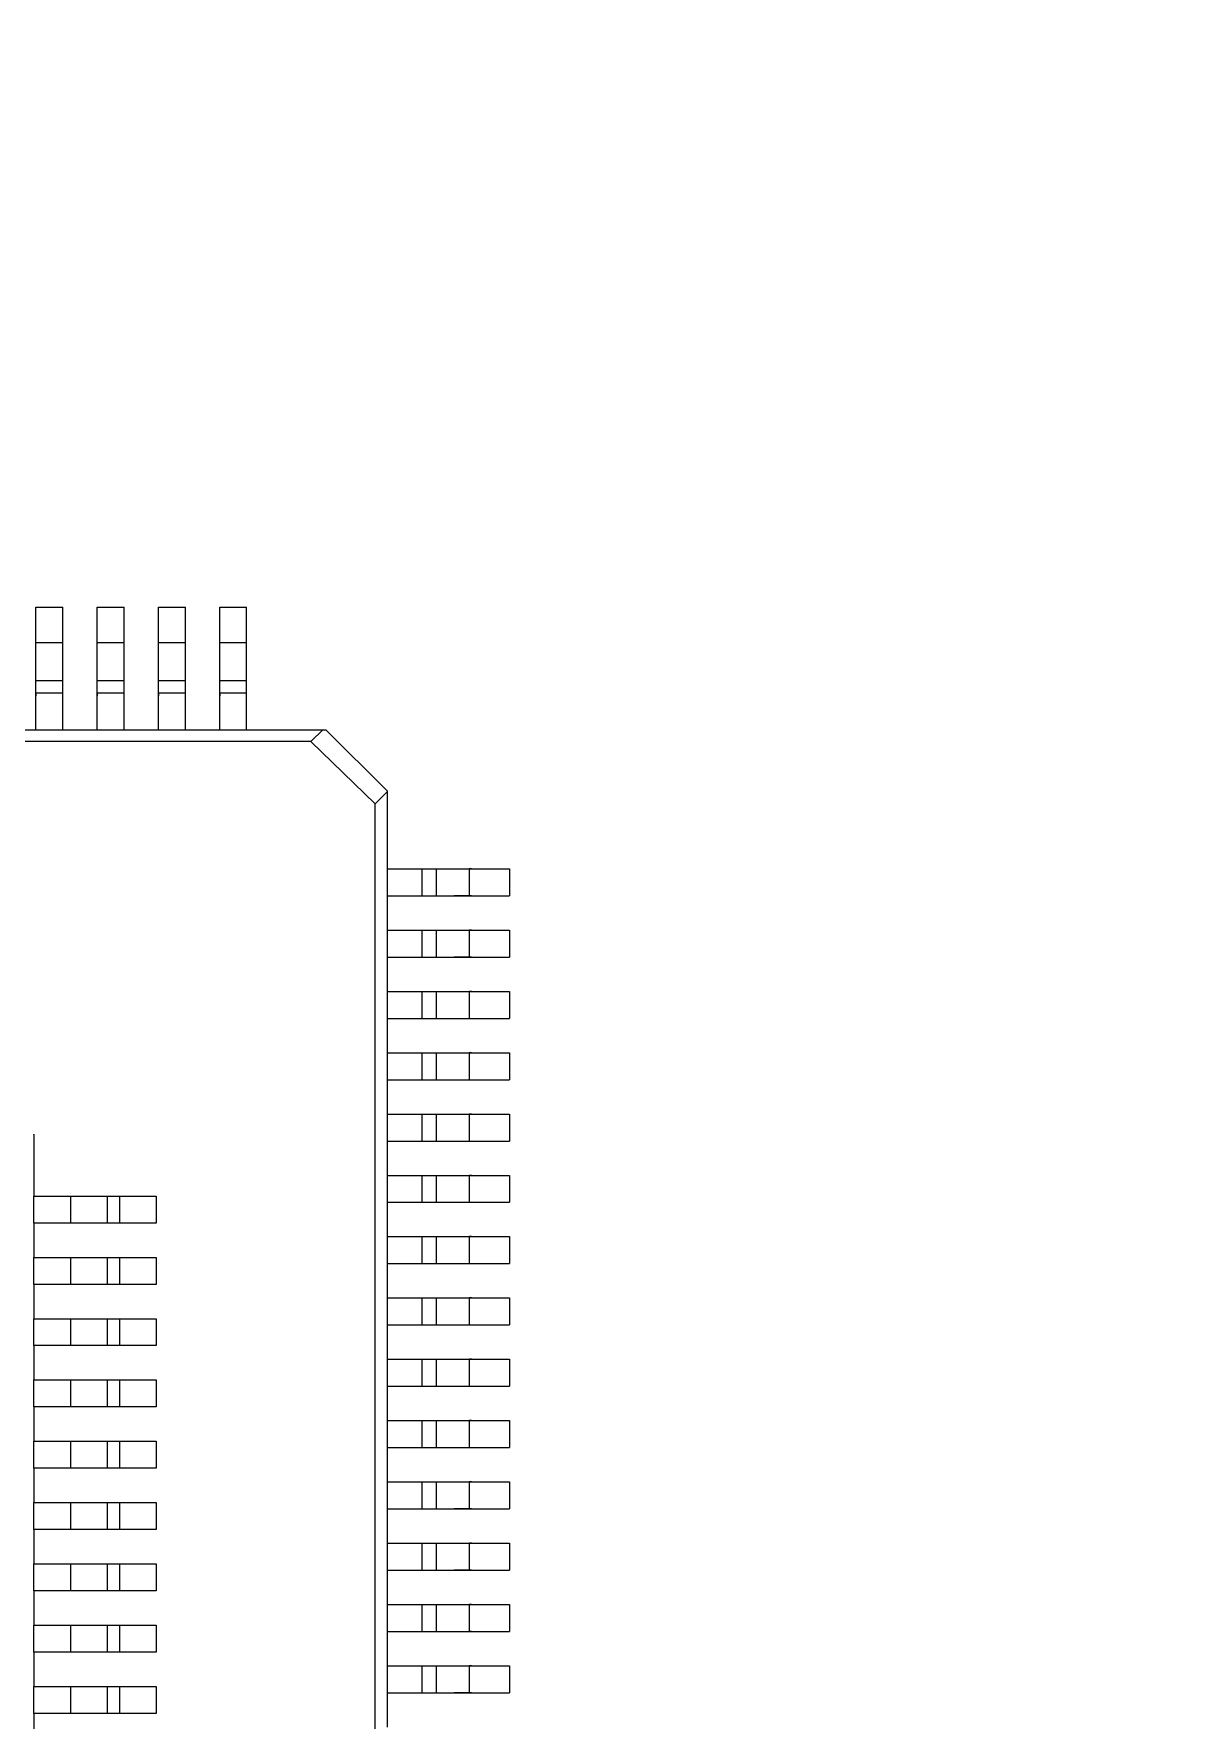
# Model space of a CAD drawing. Extents: x -54 to 54, y -54 to 54.
# Drawn here: x -21.27 to -11.79, y 7.07 to 20.83 of the extents above; entities that cross this region are included whole.
import ezdxf

# ---------------------------------------------------------------- set-up
doc = ezdxf.new("R2010")
doc.units = 0
doc.layers.get('0').update_dxf_attribs({"linetype": 'continuous'})

# ---------------------------------------------------------------- blocks, each defined once
blk = doc.blocks.new('PART__FEATURE102')
at = {"color": 0}
for p, q in [((-21.265, 11.848), (-21.265, 11.345)), ((-21.265, 11.345), (-20.965, 11.345)), ((-21.265, 11.125), (-21.265, 11.345)), ((-20.965, 11.345), (-20.965, 11.125)), ((-20.665, 11.345), (-20.665, 11.125)), ((-20.665, 11.345), (-20.665, 11.125)), ((-20.565, 11.345), (-20.265, 11.345)), ((-20.565, 11.345), (-20.565, 11.125)), ((-20.265, 11.345), (-20.265, 11.125)), ((-20.965, 11.125), (-21.265, 11.125)), ((-21.265, 11.125), (-21.265, 10.845)), ((-20.265, 11.125), (-20.565, 11.125)), ((-21.265, 10.845), (-20.965, 10.845)), ((-21.265, 10.625), (-21.265, 10.845)), ((-20.965, 10.845), (-20.965, 10.625)), ((-20.665, 10.845), (-20.665, 10.625)), ((-20.665, 10.845), (-20.665, 10.625)), ((-20.565, 10.845), (-20.265, 10.845)), ((-20.565, 10.845), (-20.565, 10.625)), ((-20.265, 10.845), (-20.265, 10.625)), ((-20.965, 10.625), (-21.265, 10.625)), ((-21.265, 10.625), (-21.265, 10.345)), ((-20.265, 10.625), (-20.565, 10.625)), ((-21.265, 10.345), (-20.965, 10.345)), ((-21.265, 10.125), (-21.265, 10.345)), ((-20.965, 10.345), (-20.965, 10.125)), ((-20.665, 10.345), (-20.665, 10.125)), ((-20.665, 10.345), (-20.665, 10.125)), ((-20.565, 10.345), (-20.265, 10.345)), ((-20.565, 10.345), (-20.565, 10.125)), ((-20.265, 10.345), (-20.265, 10.125)), ((-20.965, 10.125), (-21.265, 10.125)), ((-21.265, 10.125), (-21.265, 9.845)), ((-20.265, 10.125), (-20.565, 10.125)), ((-21.265, 9.845), (-20.965, 9.845)), ((-21.265, 9.625), (-21.265, 9.845)), ((-20.965, 9.845), (-20.965, 9.625)), ((-20.665, 9.845), (-20.665, 9.625)), ((-20.665, 9.845), (-20.665, 9.625)), ((-20.565, 9.845), (-20.265, 9.845)), ((-20.565, 9.845), (-20.565, 9.625)), ((-20.265, 9.845), (-20.265, 9.625)), ((-20.965, 9.625), (-21.265, 9.625)), ((-21.265, 9.625), (-21.265, 9.345)), ((-20.265, 9.625), (-20.565, 9.625)), ((-21.265, 9.345), (-20.965, 9.345)), ((-21.265, 9.125), (-21.265, 9.345)), ((-20.965, 9.345), (-20.965, 9.125)), ((-20.665, 9.345), (-20.665, 9.125)), ((-20.565, 9.345), (-20.265, 9.345)), ((-20.565, 9.345), (-20.565, 9.125)), ((-20.265, 9.345), (-20.265, 9.125)), ((-20.965, 9.125), (-21.265, 9.125)), ((-21.265, 9.125), (-21.265, 8.845)), ((-20.265, 9.125), (-20.565, 9.125)), ((-21.265, 8.845), (-20.965, 8.845)), ((-21.265, 8.625), (-21.265, 8.845)), ((-20.965, 8.845), (-20.965, 8.625)), ((-20.665, 8.845), (-20.665, 8.625)), ((-20.565, 8.845), (-20.265, 8.845)), ((-20.565, 8.845), (-20.565, 8.625)), ((-20.265, 8.845), (-20.265, 8.625)), ((-20.965, 8.625), (-21.265, 8.625)), ((-21.265, 8.625), (-21.265, 8.345)), ((-20.265, 8.625), (-20.565, 8.625)), ((-21.265, 8.345), (-20.965, 8.345)), ((-21.265, 8.125), (-21.265, 8.345)), ((-20.965, 8.345), (-20.965, 8.125)), ((-20.665, 8.345), (-20.665, 8.125)), ((-20.565, 8.345), (-20.265, 8.345)), ((-20.565, 8.345), (-20.565, 8.125)), ((-20.265, 8.345), (-20.265, 8.125)), ((-20.965, 8.125), (-21.265, 8.125)), ((-21.265, 8.125), (-21.265, 7.845)), ((-20.265, 8.125), (-20.565, 8.125)), ((-21.265, 7.845), (-20.965, 7.845)), ((-21.265, 7.625), (-21.265, 7.845)), ((-20.965, 7.845), (-20.965, 7.625)), ((-20.665, 7.845), (-20.665, 7.625)), ((-20.565, 7.845), (-20.265, 7.845)), ((-20.565, 7.845), (-20.565, 7.625)), ((-20.265, 7.845), (-20.265, 7.625)), ((-20.965, 7.625), (-21.265, 7.625)), ((-21.265, 7.625), (-21.265, 7.345)), ((-20.265, 7.625), (-20.565, 7.625)), ((-21.265, 7.345), (-20.965, 7.345)), ((-21.265, 7.125), (-21.265, 7.345)), ((-20.965, 7.345), (-20.965, 7.125)), ((-20.665, 7.345), (-20.665, 7.125)), ((-20.665, 7.345), (-20.665, 7.125)), ((-20.565, 7.345), (-20.265, 7.345)), ((-20.565, 7.345), (-20.565, 7.125)), ((-20.265, 7.345), (-20.265, 7.125)), ((-20.965, 7.125), (-21.265, 7.125)), ((-21.265, 7.125), (-21.265, 6.845)), ((-20.265, 7.125), (-20.565, 7.125))]:
    blk.add_line(p, q, dxfattribs=at)
for points in [[(-21.265, 11.848), (-21.265, 11.849)], [(-20.965, 11.345), (-20.915, 11.345), (-20.865, 11.345), (-20.815, 11.345), (-20.765, 11.345), (-20.715, 11.345), (-20.665, 11.345)], [(-20.665, 11.345), (-20.615, 11.345), (-20.565, 11.345)], [(-20.665, 11.125), (-20.715, 11.125), (-20.765, 11.125), (-20.815, 11.125), (-20.865, 11.125), (-20.915, 11.125), (-20.965, 11.125)], [(-20.565, 11.125), (-20.615, 11.125), (-20.665, 11.125)], [(-20.965, 10.845), (-20.915, 10.845), (-20.865, 10.845), (-20.815, 10.845), (-20.765, 10.845), (-20.715, 10.845), (-20.665, 10.845)], [(-20.665, 10.845), (-20.615, 10.845), (-20.565, 10.845)], [(-20.665, 10.625), (-20.715, 10.625), (-20.765, 10.625), (-20.815, 10.625), (-20.865, 10.625), (-20.915, 10.625), (-20.965, 10.625)], [(-20.565, 10.625), (-20.615, 10.625), (-20.665, 10.625)], [(-20.965, 10.345), (-20.915, 10.345), (-20.865, 10.345), (-20.815, 10.345), (-20.765, 10.345), (-20.715, 10.345), (-20.665, 10.345)], [(-20.665, 10.345), (-20.615, 10.345), (-20.565, 10.345)], [(-20.665, 10.125), (-20.715, 10.125), (-20.765, 10.125), (-20.815, 10.125), (-20.865, 10.125), (-20.915, 10.125), (-20.965, 10.125)], [(-20.565, 10.125), (-20.615, 10.125), (-20.665, 10.125)], [(-20.965, 9.845), (-20.915, 9.845), (-20.865, 9.845), (-20.815, 9.845), (-20.765, 9.845), (-20.715, 9.845), (-20.665, 9.845)], [(-20.665, 9.845), (-20.615, 9.845), (-20.565, 9.845)], [(-20.665, 9.625), (-20.715, 9.625), (-20.765, 9.625), (-20.815, 9.625), (-20.865, 9.625), (-20.915, 9.625), (-20.965, 9.625)], [(-20.565, 9.625), (-20.615, 9.625), (-20.665, 9.625)], [(-20.965, 9.345), (-20.915, 9.345), (-20.865, 9.345), (-20.815, 9.345), (-20.765, 9.345), (-20.715, 9.345), (-20.665, 9.345)], [(-20.665, 9.345), (-20.615, 9.345), (-20.565, 9.345)], [(-20.665, 9.125), (-20.715, 9.125), (-20.765, 9.125), (-20.815, 9.125), (-20.865, 9.125), (-20.915, 9.125), (-20.965, 9.125)], [(-20.565, 9.125), (-20.615, 9.125), (-20.665, 9.125)], [(-20.965, 8.845), (-20.915, 8.845), (-20.865, 8.845), (-20.815, 8.845), (-20.765, 8.845), (-20.715, 8.845), (-20.665, 8.845)], [(-20.665, 8.845), (-20.615, 8.845), (-20.565, 8.845)], [(-20.665, 8.625), (-20.715, 8.625), (-20.765, 8.625), (-20.815, 8.625), (-20.865, 8.625), (-20.915, 8.625), (-20.965, 8.625)], [(-20.565, 8.625), (-20.615, 8.625), (-20.665, 8.625)], [(-20.965, 8.345), (-20.915, 8.345), (-20.865, 8.345), (-20.815, 8.345), (-20.765, 8.345), (-20.715, 8.345), (-20.665, 8.345)], [(-20.665, 8.345), (-20.615, 8.345), (-20.565, 8.345)], [(-20.665, 8.125), (-20.715, 8.125), (-20.765, 8.125), (-20.815, 8.125), (-20.865, 8.125), (-20.915, 8.125), (-20.965, 8.125)], [(-20.565, 8.125), (-20.615, 8.125), (-20.665, 8.125)], [(-20.965, 7.845), (-20.915, 7.845), (-20.865, 7.845), (-20.815, 7.845), (-20.765, 7.845), (-20.715, 7.845), (-20.665, 7.845)], [(-20.665, 7.845), (-20.615, 7.845), (-20.565, 7.845)], [(-20.665, 7.625), (-20.715, 7.625), (-20.765, 7.625), (-20.815, 7.625), (-20.865, 7.625), (-20.915, 7.625), (-20.965, 7.625)], [(-20.565, 7.625), (-20.615, 7.625), (-20.665, 7.625)], [(-20.965, 7.345), (-20.915, 7.345), (-20.865, 7.345), (-20.815, 7.345), (-20.765, 7.345), (-20.715, 7.345), (-20.665, 7.345)], [(-20.665, 7.345), (-20.615, 7.345), (-20.565, 7.345)], [(-20.665, 7.125), (-20.715, 7.125), (-20.765, 7.125), (-20.815, 7.125), (-20.865, 7.125), (-20.915, 7.125), (-20.965, 7.125)], [(-20.565, 7.125), (-20.615, 7.125), (-20.665, 7.125)]]:
    blk.add_lwpolyline(points, dxfattribs=at)
blk = doc.blocks.new('PART__FEATURE015')
at = {"color": 0}
for p, q in [((-21.248, 16.149), (-21.028, 16.149)), ((-21.248, 15.859), (-21.248, 16.149)), ((-21.028, 15.859), (-21.028, 16.149)), ((-20.748, 16.149), (-20.528, 16.149)), ((-20.748, 15.859), (-20.748, 16.149)), ((-20.528, 15.859), (-20.528, 16.149)), ((-20.248, 16.149), (-20.028, 16.149)), ((-20.248, 15.859), (-20.248, 16.149)), ((-20.028, 15.859), (-20.028, 16.149)), ((-19.748, 16.149), (-19.528, 16.149)), ((-19.748, 15.859), (-19.748, 16.149)), ((-19.528, 15.859), (-19.528, 16.149)), ((-21.248, 15.859), (-21.028, 15.859)), ((-20.748, 15.859), (-20.528, 15.859)), ((-20.248, 15.859), (-20.028, 15.859)), ((-19.748, 15.859), (-19.528, 15.859)), ((-21.248, 15.549), (-21.028, 15.549)), ((-20.748, 15.549), (-20.528, 15.549)), ((-20.248, 15.549), (-20.028, 15.549)), ((-19.748, 15.549), (-19.528, 15.549)), ((-21.248, 15.449), (-21.028, 15.449)), ((-21.248, 15.149), (-21.248, 15.449)), ((-21.028, 15.149), (-21.028, 15.449)), ((-20.748, 15.449), (-20.528, 15.449)), ((-20.748, 15.149), (-20.748, 15.449)), ((-20.528, 15.149), (-20.528, 15.449)), ((-20.248, 15.449), (-20.028, 15.449)), ((-20.248, 15.149), (-20.248, 15.449)), ((-20.028, 15.149), (-20.028, 15.449)), ((-19.748, 15.449), (-19.528, 15.449)), ((-19.748, 15.149), (-19.748, 15.449)), ((-19.528, 15.149), (-19.528, 15.449)), ((-21.528, 15.149), (-21.248, 15.149)), ((-21.248, 15.149), (-21.028, 15.149)), ((-21.028, 15.149), (-20.748, 15.149)), ((-20.748, 15.149), (-20.528, 15.149)), ((-20.528, 15.149), (-20.248, 15.149)), ((-20.248, 15.149), (-20.028, 15.149)), ((-20.028, 15.149), (-19.748, 15.149)), ((-19.748, 15.149), (-19.528, 15.149)), ((-19.528, 15.149), (-18.907, 15.149)), ((-19.004, 15.052), (-18.907, 15.149)), ((-18.907, 15.149), (-18.883, 15.149)), ((-18.383, 14.649), (-18.883, 15.149)), ((-19.004, 15.052), (-37.779, 15.052)), ((-18.48, 14.545), (-19.004, 15.052)), ((-18.383, 14.642), (-18.48, 14.545)), ((-18.383, 14.649), (-18.383, 14.642)), ((-18.383, 14.642), (-18.383, 14.014)), ((-18.48, -4.231), (-18.48, 14.545)), ((-18.383, 14.014), (-18.383, 13.794)), ((-18.383, 14.014), (-18.098, 14.014)), ((-18.098, 14.014), (-18.098, 13.794)), ((-17.983, 14.014), (-17.983, 13.794)), ((-17.983, 14.014), (-17.983, 13.794)), ((-17.712, 14.014), (-17.712, 13.794)), ((-17.712, 14.014), (-17.383, 14.014)), ((-17.383, 14.014), (-17.383, 13.794)), ((-18.383, 13.794), (-18.383, 13.514)), ((-18.383, 13.794), (-18.098, 13.794)), ((-17.712, 13.794), (-17.383, 13.794)), ((-18.383, 13.514), (-18.383, 13.294)), ((-18.383, 13.514), (-18.098, 13.514)), ((-18.098, 13.514), (-18.098, 13.294)), ((-17.983, 13.514), (-17.983, 13.294)), ((-17.983, 13.514), (-17.983, 13.294)), ((-17.712, 13.514), (-17.712, 13.294)), ((-17.712, 13.514), (-17.383, 13.514)), ((-17.383, 13.514), (-17.383, 13.294)), ((-18.383, 13.294), (-18.383, 13.014)), ((-18.383, 13.294), (-18.098, 13.294)), ((-17.712, 13.294), (-17.383, 13.294)), ((-18.383, 13.014), (-18.383, 12.794)), ((-18.383, 13.014), (-18.098, 13.014)), ((-18.098, 13.014), (-18.098, 12.794)), ((-17.983, 13.014), (-17.983, 12.794)), ((-17.983, 13.014), (-17.983, 12.794)), ((-17.712, 13.014), (-17.712, 12.794)), ((-17.712, 13.014), (-17.383, 13.014)), ((-17.383, 13.014), (-17.383, 12.794)), ((-18.383, 12.794), (-18.383, 12.514)), ((-18.383, 12.794), (-18.098, 12.794)), ((-17.712, 12.794), (-17.383, 12.794)), ((-18.383, 12.514), (-18.383, 12.294)), ((-18.383, 12.514), (-18.098, 12.514)), ((-18.098, 12.514), (-18.098, 12.294)), ((-17.983, 12.514), (-17.983, 12.294)), ((-17.983, 12.514), (-17.983, 12.294)), ((-17.712, 12.514), (-17.712, 12.294)), ((-17.712, 12.514), (-17.383, 12.514)), ((-17.383, 12.514), (-17.383, 12.294)), ((-18.383, 12.294), (-18.383, 12.014)), ((-18.383, 12.294), (-18.098, 12.294)), ((-17.712, 12.294), (-17.383, 12.294)), ((-18.383, 12.014), (-18.383, 11.794)), ((-18.383, 12.014), (-18.098, 12.014)), ((-18.098, 12.014), (-18.098, 11.794)), ((-17.983, 12.014), (-17.983, 11.794)), ((-17.983, 12.014), (-17.983, 11.794)), ((-17.712, 12.014), (-17.712, 11.794)), ((-17.712, 12.014), (-17.383, 12.014)), ((-17.383, 12.014), (-17.383, 11.794)), ((-18.383, 11.794), (-18.383, 11.514)), ((-18.383, 11.794), (-18.098, 11.794)), ((-17.712, 11.794), (-17.383, 11.794)), ((-18.383, 11.514), (-18.383, 11.294)), ((-18.383, 11.514), (-18.098, 11.514)), ((-18.098, 11.514), (-18.098, 11.294)), ((-17.983, 11.514), (-17.983, 11.294)), ((-17.983, 11.514), (-17.983, 11.294)), ((-17.712, 11.514), (-17.712, 11.294)), ((-17.712, 11.514), (-17.383, 11.514)), ((-17.383, 11.514), (-17.383, 11.294)), ((-18.383, 11.294), (-18.383, 11.014)), ((-18.383, 11.294), (-18.098, 11.294)), ((-17.712, 11.294), (-17.383, 11.294)), ((-18.383, 11.014), (-18.383, 10.794)), ((-18.383, 11.014), (-18.098, 11.014)), ((-18.098, 11.014), (-18.098, 10.794)), ((-17.983, 11.014), (-17.983, 10.794)), ((-17.983, 11.014), (-17.983, 10.794)), ((-17.712, 11.014), (-17.712, 10.794)), ((-17.712, 11.014), (-17.383, 11.014)), ((-17.383, 11.014), (-17.383, 10.794)), ((-18.383, 10.794), (-18.383, 10.514)), ((-18.383, 10.794), (-18.098, 10.794)), ((-17.712, 10.794), (-17.383, 10.794)), ((-18.383, 10.514), (-18.383, 10.294)), ((-18.383, 10.514), (-18.098, 10.514)), ((-18.098, 10.514), (-18.098, 10.294)), ((-17.983, 10.514), (-17.983, 10.294)), ((-17.983, 10.514), (-17.983, 10.294)), ((-17.712, 10.514), (-17.712, 10.294)), ((-17.712, 10.514), (-17.383, 10.514)), ((-17.383, 10.514), (-17.383, 10.294)), ((-18.383, 10.294), (-18.383, 10.014)), ((-18.383, 10.294), (-18.098, 10.294)), ((-17.712, 10.294), (-17.383, 10.294)), ((-18.383, 10.014), (-18.383, 9.794)), ((-18.383, 10.014), (-18.098, 10.014)), ((-18.098, 10.014), (-18.098, 9.794)), ((-17.983, 10.014), (-17.983, 9.794)), ((-17.983, 10.014), (-17.983, 9.794)), ((-17.712, 10.014), (-17.712, 9.794)), ((-17.712, 10.014), (-17.383, 10.014)), ((-17.383, 10.014), (-17.383, 9.794)), ((-18.383, 9.794), (-18.383, 9.514)), ((-18.383, 9.794), (-18.098, 9.794)), ((-17.712, 9.794), (-17.383, 9.794)), ((-18.383, 9.514), (-18.383, 9.294)), ((-18.383, 9.514), (-18.098, 9.514)), ((-18.098, 9.514), (-18.098, 9.294)), ((-17.983, 9.514), (-17.983, 9.294)), ((-17.983, 9.514), (-17.983, 9.294)), ((-17.712, 9.514), (-17.712, 9.294)), ((-17.712, 9.514), (-17.383, 9.514)), ((-17.383, 9.514), (-17.383, 9.294)), ((-18.383, 9.294), (-18.383, 9.014)), ((-18.383, 9.294), (-18.098, 9.294)), ((-17.712, 9.294), (-17.383, 9.294)), ((-18.383, 9.014), (-18.383, 8.794)), ((-18.383, 9.014), (-18.098, 9.014)), ((-18.098, 9.014), (-18.098, 8.794)), ((-17.983, 9.014), (-17.983, 8.794)), ((-17.983, 9.014), (-17.983, 8.794)), ((-17.712, 9.014), (-17.712, 8.794)), ((-17.712, 9.014), (-17.383, 9.014)), ((-17.383, 9.014), (-17.383, 8.794)), ((-18.383, 8.794), (-18.383, 8.514)), ((-18.383, 8.794), (-18.098, 8.794)), ((-17.712, 8.794), (-17.383, 8.794)), ((-18.383, 8.514), (-18.383, 8.294)), ((-18.383, 8.514), (-18.098, 8.514)), ((-18.098, 8.514), (-18.098, 8.294)), ((-17.983, 8.514), (-17.983, 8.294)), ((-17.983, 8.514), (-17.983, 8.294)), ((-17.712, 8.514), (-17.712, 8.294)), ((-17.712, 8.514), (-17.383, 8.514)), ((-17.383, 8.514), (-17.383, 8.294)), ((-18.383, 8.294), (-18.383, 8.014)), ((-18.383, 8.294), (-18.098, 8.294)), ((-17.712, 8.294), (-17.383, 8.294)), ((-18.383, 8.014), (-18.383, 7.794)), ((-18.383, 8.014), (-18.098, 8.014)), ((-18.098, 8.014), (-18.098, 7.794)), ((-17.983, 8.014), (-17.983, 7.794)), ((-17.983, 8.014), (-17.983, 7.794)), ((-17.712, 8.014), (-17.712, 7.794)), ((-17.712, 8.014), (-17.383, 8.014)), ((-17.383, 8.014), (-17.383, 7.794)), ((-18.383, 7.794), (-18.383, 7.514)), ((-18.383, 7.794), (-18.098, 7.794)), ((-17.712, 7.794), (-17.383, 7.794)), ((-18.383, 7.514), (-18.383, 7.294)), ((-18.383, 7.514), (-18.098, 7.514)), ((-18.098, 7.514), (-18.098, 7.294)), ((-17.983, 7.514), (-17.983, 7.294)), ((-17.983, 7.514), (-17.983, 7.294)), ((-17.712, 7.514), (-17.712, 7.294)), ((-17.712, 7.514), (-17.383, 7.514)), ((-17.383, 7.514), (-17.383, 7.294)), ((-18.383, 7.294), (-18.383, 7.014)), ((-18.383, 7.294), (-18.098, 7.294)), ((-17.712, 7.294), (-17.383, 7.294))]:
    blk.add_line(p, q, dxfattribs=at)
for points in [[(-21.248, 15.549), (-21.248, 15.599), (-21.248, 15.649), (-21.248, 15.699), (-21.248, 15.749), (-21.248, 15.799), (-21.248, 15.849), (-21.248, 15.859)], [(-21.028, 15.549), (-21.028, 15.599), (-21.028, 15.649), (-21.028, 15.699), (-21.028, 15.749), (-21.028, 15.799), (-21.028, 15.849), (-21.028, 15.859)], [(-20.748, 15.549), (-20.748, 15.599), (-20.748, 15.649), (-20.748, 15.699), (-20.748, 15.749), (-20.748, 15.799), (-20.748, 15.849), (-20.748, 15.859)], [(-20.528, 15.549), (-20.528, 15.599), (-20.528, 15.649), (-20.528, 15.699), (-20.528, 15.749), (-20.528, 15.799), (-20.528, 15.849), (-20.528, 15.859)], [(-20.248, 15.549), (-20.248, 15.599), (-20.248, 15.649), (-20.248, 15.699), (-20.248, 15.749), (-20.248, 15.799), (-20.248, 15.849), (-20.248, 15.859)], [(-20.028, 15.549), (-20.028, 15.599), (-20.028, 15.649), (-20.028, 15.699), (-20.028, 15.749), (-20.028, 15.799), (-20.028, 15.849), (-20.028, 15.859)], [(-19.748, 15.549), (-19.748, 15.599), (-19.748, 15.649), (-19.748, 15.699), (-19.748, 15.749), (-19.748, 15.799), (-19.748, 15.849), (-19.748, 15.859)], [(-19.528, 15.549), (-19.528, 15.599), (-19.528, 15.649), (-19.528, 15.699), (-19.528, 15.749), (-19.528, 15.799), (-19.528, 15.849), (-19.528, 15.859)], [(-21.248, 15.449), (-21.248, 15.499), (-21.248, 15.549)], [(-21.028, 15.449), (-21.028, 15.499), (-21.028, 15.549)], [(-20.748, 15.449), (-20.748, 15.499), (-20.748, 15.549)], [(-20.528, 15.449), (-20.528, 15.499), (-20.528, 15.549)], [(-20.248, 15.449), (-20.248, 15.499), (-20.248, 15.549)], [(-20.028, 15.449), (-20.028, 15.499), (-20.028, 15.549)], [(-19.748, 15.449), (-19.748, 15.499), (-19.748, 15.549)], [(-19.528, 15.449), (-19.528, 15.499), (-19.528, 15.549)], [(-21.248, 15.449), (-21.248, 15.426)], [(-20.748, 15.449), (-20.748, 15.426)], [(-20.248, 15.449), (-20.248, 15.426)], [(-19.748, 15.449), (-19.748, 15.426)], [(-18.098, 14.014), (-18.048, 14.014), (-17.998, 14.014), (-17.983, 14.014)], [(-17.983, 14.014), (-17.933, 14.014), (-17.883, 14.014), (-17.833, 14.014), (-17.783, 14.014), (-17.733, 14.014), (-17.712, 14.014)], [(-17.695, 14.014), (-17.712, 14.014)], [(-18.098, 13.794), (-18.048, 13.794), (-17.998, 13.794), (-17.983, 13.794)], [(-17.983, 13.794), (-17.933, 13.794), (-17.883, 13.794), (-17.833, 13.794), (-17.783, 13.794), (-17.733, 13.794), (-17.712, 13.794)], [(-17.835, 13.794), (-17.833, 13.794)], [(-17.695, 13.794), (-17.745, 13.794), (-17.795, 13.794), (-17.835, 13.794)], [(-18.098, 13.514), (-18.048, 13.514), (-17.998, 13.514), (-17.983, 13.514)], [(-17.983, 13.514), (-17.933, 13.514), (-17.883, 13.514), (-17.833, 13.514), (-17.783, 13.514), (-17.733, 13.514), (-17.712, 13.514)], [(-17.695, 13.514), (-17.712, 13.514)], [(-18.098, 13.294), (-18.048, 13.294), (-17.998, 13.294), (-17.983, 13.294)], [(-17.983, 13.294), (-17.933, 13.294), (-17.883, 13.294), (-17.833, 13.294), (-17.783, 13.294), (-17.733, 13.294), (-17.712, 13.294)], [(-17.835, 13.294), (-17.833, 13.294)], [(-17.695, 13.294), (-17.745, 13.294), (-17.795, 13.294), (-17.835, 13.294)], [(-18.098, 13.014), (-18.048, 13.014), (-17.998, 13.014), (-17.983, 13.014)], [(-17.983, 13.014), (-17.933, 13.014), (-17.883, 13.014), (-17.833, 13.014), (-17.783, 13.014), (-17.733, 13.014), (-17.712, 13.014)], [(-17.695, 13.014), (-17.712, 13.014)], [(-18.098, 12.794), (-18.048, 12.794), (-17.998, 12.794), (-17.983, 12.794)], [(-17.983, 12.794), (-17.933, 12.794), (-17.883, 12.794), (-17.833, 12.794), (-17.783, 12.794), (-17.733, 12.794), (-17.712, 12.794)], [(-18.098, 12.514), (-18.048, 12.514), (-17.998, 12.514), (-17.983, 12.514)], [(-17.983, 12.514), (-17.933, 12.514), (-17.883, 12.514), (-17.833, 12.514), (-17.783, 12.514), (-17.733, 12.514), (-17.712, 12.514)], [(-17.695, 12.514), (-17.712, 12.514)], [(-18.098, 12.294), (-18.048, 12.294), (-17.998, 12.294), (-17.983, 12.294)], [(-17.983, 12.294), (-17.933, 12.294), (-17.883, 12.294), (-17.833, 12.294), (-17.783, 12.294), (-17.733, 12.294), (-17.712, 12.294)], [(-18.098, 12.014), (-18.048, 12.014), (-17.998, 12.014), (-17.983, 12.014)], [(-17.983, 12.014), (-17.933, 12.014), (-17.883, 12.014), (-17.833, 12.014), (-17.783, 12.014), (-17.733, 12.014), (-17.712, 12.014)], [(-17.695, 12.014), (-17.712, 12.014)], [(-18.098, 11.794), (-18.048, 11.794), (-17.998, 11.794), (-17.983, 11.794)], [(-17.983, 11.794), (-17.933, 11.794), (-17.883, 11.794), (-17.833, 11.794), (-17.783, 11.794), (-17.733, 11.794), (-17.712, 11.794)], [(-18.098, 11.514), (-18.048, 11.514), (-17.998, 11.514), (-17.983, 11.514)], [(-17.983, 11.514), (-17.933, 11.514), (-17.883, 11.514), (-17.833, 11.514), (-17.783, 11.514), (-17.733, 11.514), (-17.712, 11.514)], [(-17.695, 11.514), (-17.712, 11.514)], [(-18.098, 11.294), (-18.048, 11.294), (-17.998, 11.294), (-17.983, 11.294)], [(-17.983, 11.294), (-17.933, 11.294), (-17.883, 11.294), (-17.833, 11.294), (-17.783, 11.294), (-17.733, 11.294), (-17.712, 11.294)], [(-18.098, 11.014), (-18.048, 11.014), (-17.998, 11.014), (-17.983, 11.014)], [(-17.983, 11.014), (-17.933, 11.014), (-17.883, 11.014), (-17.833, 11.014), (-17.783, 11.014), (-17.733, 11.014), (-17.712, 11.014)], [(-17.695, 11.014), (-17.712, 11.014)], [(-18.098, 10.794), (-18.048, 10.794), (-17.998, 10.794), (-17.983, 10.794)], [(-17.983, 10.794), (-17.933, 10.794), (-17.883, 10.794), (-17.833, 10.794), (-17.783, 10.794), (-17.733, 10.794), (-17.712, 10.794)], [(-18.098, 10.514), (-18.048, 10.514), (-17.998, 10.514), (-17.983, 10.514)], [(-17.983, 10.514), (-17.933, 10.514), (-17.883, 10.514), (-17.833, 10.514), (-17.783, 10.514), (-17.733, 10.514), (-17.712, 10.514)], [(-17.695, 10.514), (-17.712, 10.514)], [(-18.098, 10.294), (-18.048, 10.294), (-17.998, 10.294), (-17.983, 10.294)], [(-17.983, 10.294), (-17.933, 10.294), (-17.883, 10.294), (-17.833, 10.294), (-17.783, 10.294), (-17.733, 10.294), (-17.712, 10.294)], [(-18.098, 10.014), (-18.048, 10.014), (-17.998, 10.014), (-17.983, 10.014)], [(-17.983, 10.014), (-17.933, 10.014), (-17.883, 10.014), (-17.833, 10.014), (-17.783, 10.014), (-17.733, 10.014), (-17.712, 10.014)], [(-17.695, 10.014), (-17.712, 10.014)], [(-18.098, 9.794), (-18.048, 9.794), (-17.998, 9.794), (-17.983, 9.794)], [(-17.983, 9.794), (-17.933, 9.794), (-17.883, 9.794), (-17.833, 9.794), (-17.783, 9.794), (-17.733, 9.794), (-17.712, 9.794)], [(-18.098, 9.514), (-18.048, 9.514), (-17.998, 9.514), (-17.983, 9.514)], [(-17.983, 9.514), (-17.933, 9.514), (-17.883, 9.514), (-17.833, 9.514), (-17.783, 9.514), (-17.733, 9.514), (-17.712, 9.514)], [(-17.695, 9.514), (-17.712, 9.514)], [(-18.098, 9.294), (-18.048, 9.294), (-17.998, 9.294), (-17.983, 9.294)], [(-17.983, 9.294), (-17.933, 9.294), (-17.883, 9.294), (-17.833, 9.294), (-17.783, 9.294), (-17.733, 9.294), (-17.712, 9.294)], [(-18.098, 9.014), (-18.048, 9.014), (-17.998, 9.014), (-17.983, 9.014)], [(-17.983, 9.014), (-17.933, 9.014), (-17.883, 9.014), (-17.833, 9.014), (-17.783, 9.014), (-17.733, 9.014), (-17.712, 9.014)], [(-17.695, 9.014), (-17.712, 9.014)], [(-18.098, 8.794), (-18.048, 8.794), (-17.998, 8.794), (-17.983, 8.794)], [(-17.983, 8.794), (-17.933, 8.794), (-17.883, 8.794), (-17.833, 8.794), (-17.783, 8.794), (-17.733, 8.794), (-17.712, 8.794)], [(-17.835, 8.794), (-17.833, 8.794)], [(-17.695, 8.794), (-17.745, 8.794), (-17.795, 8.794), (-17.835, 8.794)], [(-18.098, 8.514), (-18.048, 8.514), (-17.998, 8.514), (-17.983, 8.514)], [(-17.983, 8.514), (-17.933, 8.514), (-17.883, 8.514), (-17.833, 8.514), (-17.783, 8.514), (-17.733, 8.514), (-17.712, 8.514)], [(-17.695, 8.514), (-17.712, 8.514)], [(-18.098, 8.294), (-18.048, 8.294), (-17.998, 8.294), (-17.983, 8.294)], [(-17.983, 8.294), (-17.933, 8.294), (-17.883, 8.294), (-17.833, 8.294), (-17.783, 8.294), (-17.733, 8.294), (-17.712, 8.294)], [(-17.835, 8.294), (-17.833, 8.294)], [(-17.695, 8.294), (-17.745, 8.294), (-17.795, 8.294), (-17.835, 8.294)], [(-18.098, 8.014), (-18.048, 8.014), (-17.998, 8.014), (-17.983, 8.014)], [(-17.983, 8.014), (-17.933, 8.014), (-17.883, 8.014), (-17.833, 8.014), (-17.783, 8.014), (-17.733, 8.014), (-17.712, 8.014)], [(-17.695, 8.014), (-17.712, 8.014)], [(-18.098, 7.794), (-18.048, 7.794), (-17.998, 7.794), (-17.983, 7.794)], [(-17.983, 7.794), (-17.933, 7.794), (-17.883, 7.794), (-17.833, 7.794), (-17.783, 7.794), (-17.733, 7.794), (-17.712, 7.794)], [(-17.695, 7.794), (-17.712, 7.794)], [(-18.098, 7.514), (-18.048, 7.514), (-17.998, 7.514), (-17.983, 7.514)], [(-17.983, 7.514), (-17.933, 7.514), (-17.883, 7.514), (-17.833, 7.514), (-17.783, 7.514), (-17.733, 7.514), (-17.712, 7.514)], [(-17.695, 7.514), (-17.712, 7.514)], [(-18.098, 7.294), (-18.048, 7.294), (-17.998, 7.294), (-17.983, 7.294)], [(-17.983, 7.294), (-17.933, 7.294), (-17.883, 7.294), (-17.833, 7.294), (-17.783, 7.294), (-17.733, 7.294), (-17.712, 7.294)], [(-17.835, 7.294), (-17.833, 7.294)], [(-17.695, 7.294), (-17.745, 7.294), (-17.795, 7.294), (-17.835, 7.294)]]:
    blk.add_lwpolyline(points, dxfattribs=at)
blk = doc.blocks.new('PART__FEATURE')
at = {"color": 0}
blk.add_circle((0, 0), 53.914, dxfattribs=at)

msp = doc.modelspace()

# ---------------------------------------------------------------- block references
at = {"color": 0}
for name in ['PART__FEATURE', 'PART__FEATURE015', 'PART__FEATURE102']:
    msp.add_blockref(name, (0, 0), dxfattribs=at)

doc.saveas('drawing.dxf')
